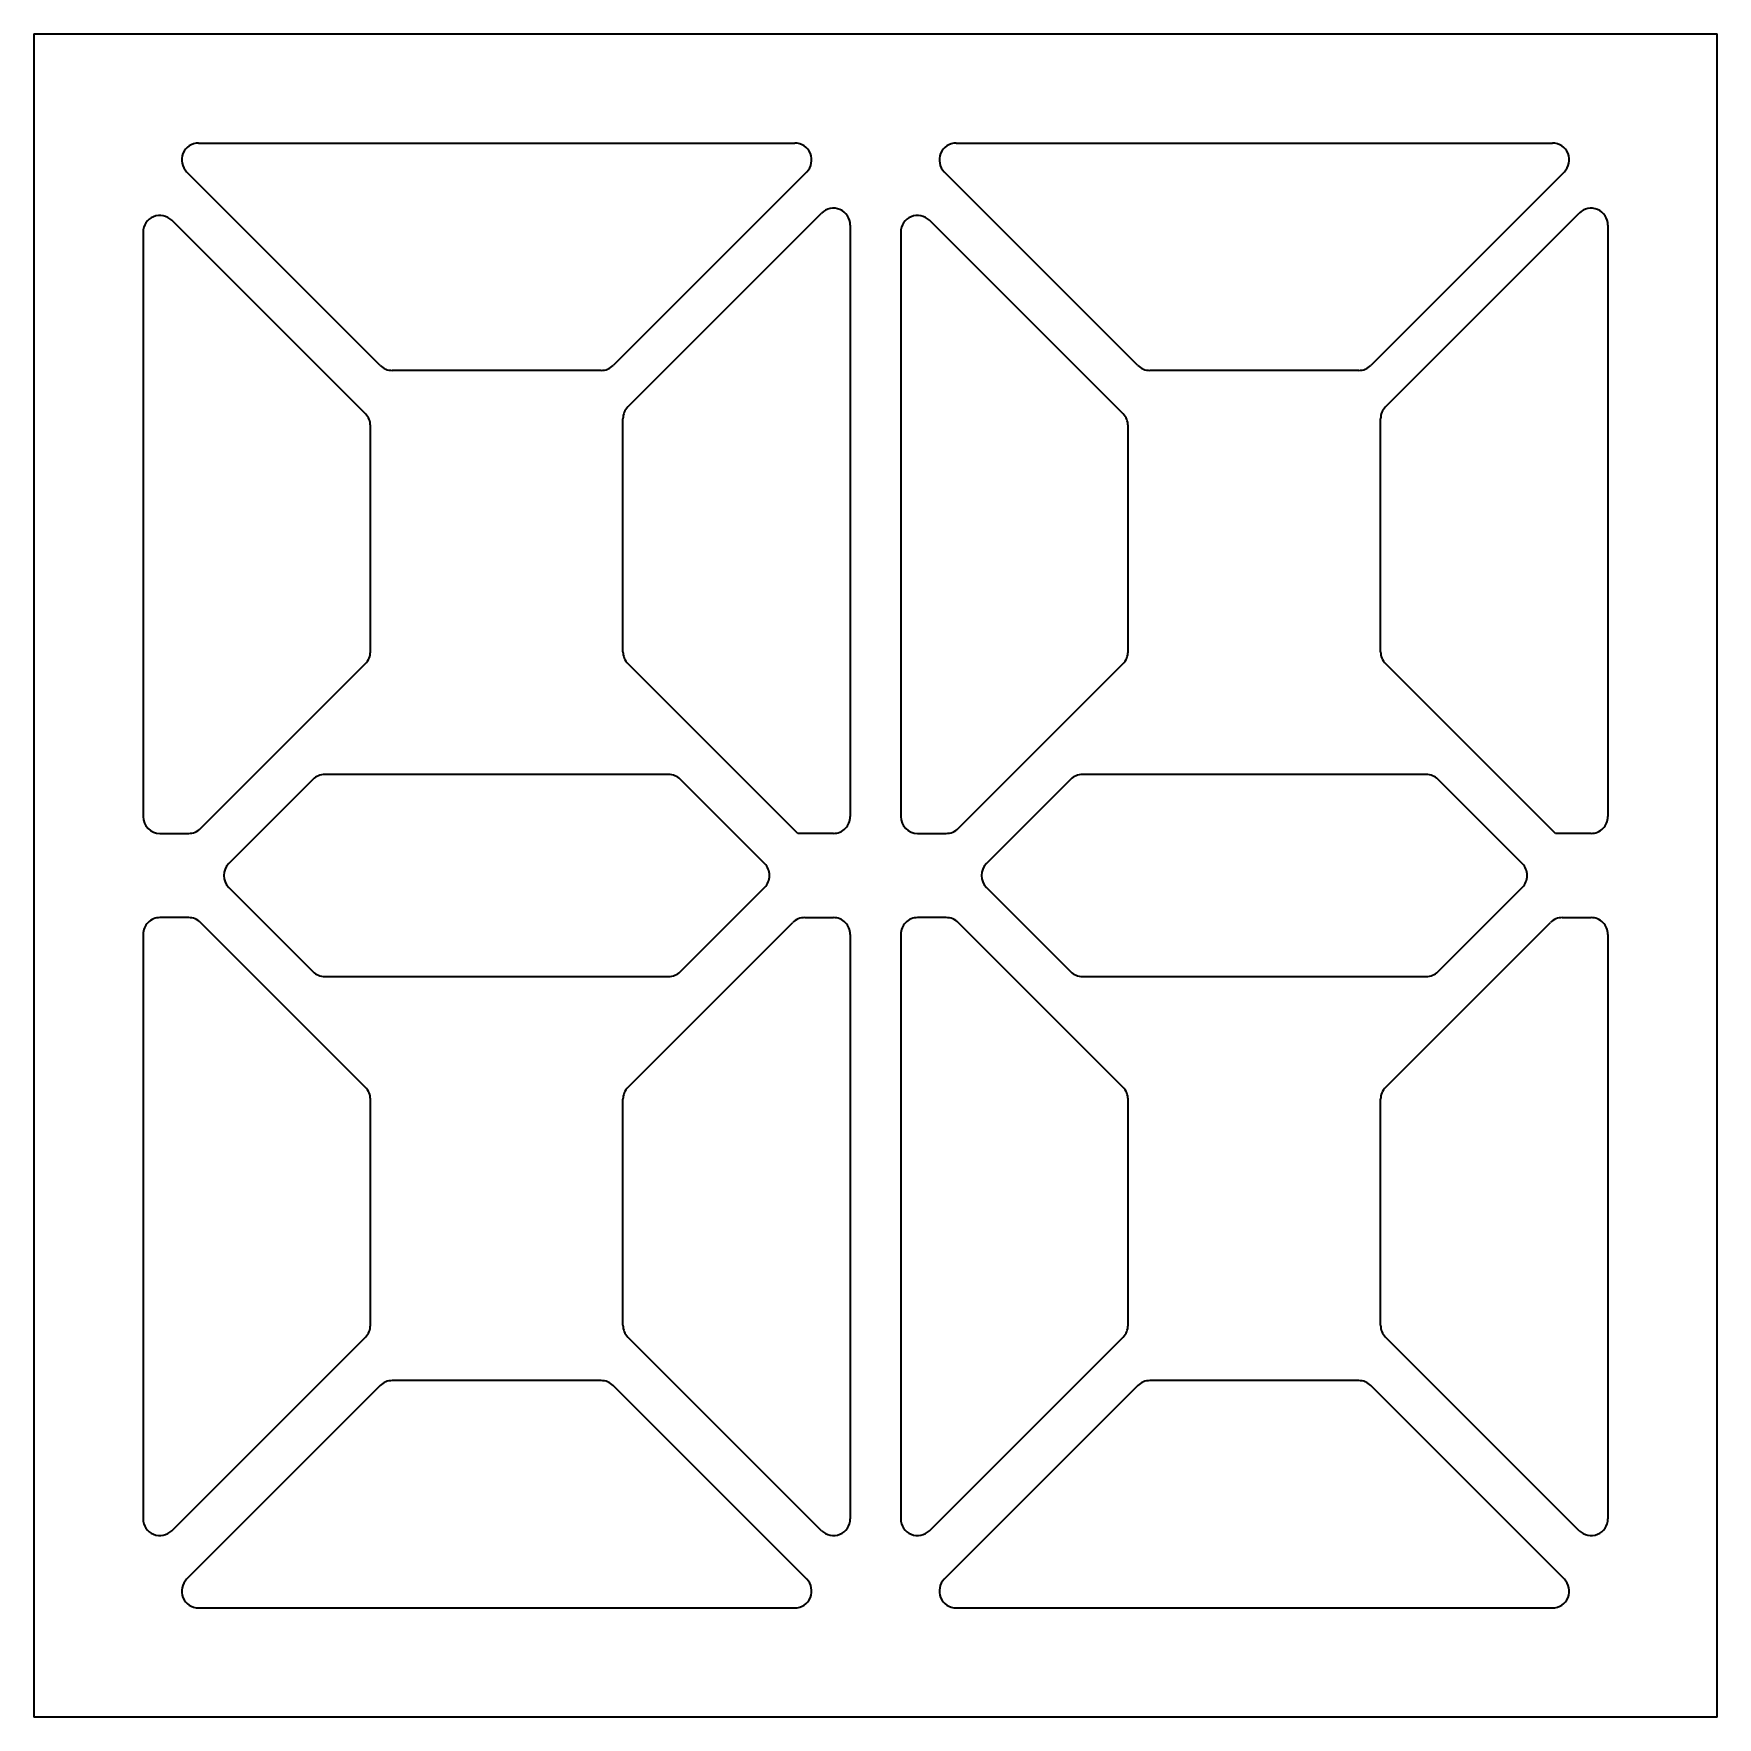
# Model space of a CAD drawing. Extents: x 544 to 644, y 370 to 470.
import ezdxf

# ---------------------------------------------------------------- set-up
doc = ezdxf.new("R2010")
doc.units = 0

msp = doc.modelspace()

# ---------------------------------------------------------------- linework, layer by layer
at = {"color": 7, "lineweight": 35}
for p, q in [((544.5, 470.5), (544.5, 370.5)), ((544.5, 470.5), (644.5, 470.5)), ((644.5, 370.5), (644.5, 470.5)), ((554.292908, 464), (589.707092, 464)), ((599.292908, 464), (634.707092, 464)), ((593, 459.131378), (593, 424)), ((638, 459.131378), (638, 424)), ((551, 458.707092), (551, 424)), ((596, 458.707092), (596, 424)), ((582.207092, 426.5), (561.792908, 426.5)), ((627.207092, 426.5), (606.792908, 426.5)), ((551, 417), (551, 382.292908)), ((593, 417), (593, 382.292908)), ((596, 417), (596, 382.292908)), ((638, 417), (638, 382.292908)), ((561.792908, 414.5), (582.207092, 414.5)), ((606.792908, 414.5), (627.207092, 414.5)), ((554.292908, 377), (589.707092, 377)), ((599.292908, 377), (634.707092, 377)), ((644.5, 370.5), (544.5, 370.5))]:
    msp.add_line(p, q, dxfattribs=at)
at = {"color": 7, "lineweight": 35, "ltscale": 0.406586}
for p, q in [((565.085815, 450.792908), (553.585815, 462.292908)), ((590.414185, 462.292908), (578.914185, 450.792908)), ((610.085815, 450.792908), (598.585815, 462.292908)), ((635.414185, 462.292908), (623.914185, 450.792908)), ((564.207092, 447.914215), (552.707092, 459.414215)), ((579.792908, 448.33847), (591.292908, 459.83847)), ((609.207092, 447.914215), (597.707092, 459.414215)), ((624.792908, 448.33847), (636.292908, 459.83847)), ((552.707092, 381.585785), (564.207092, 393.085785)), ((591.292908, 381.585785), (579.792908, 393.085785)), ((597.707092, 381.585785), (609.207092, 393.085785)), ((636.292908, 381.585785), (624.792908, 393.085785)), ((565.085815, 390.207092), (553.585815, 378.707092)), ((590.414185, 378.707092), (578.914185, 390.207092)), ((610.085815, 390.207092), (598.585815, 378.707092)), ((635.414185, 378.707092), (623.914185, 390.207092))]:
    msp.add_line(p, q, dxfattribs=at)
at = {"color": 7, "lineweight": 35, "ltscale": 0.310355}
for p, q in [((578.207092, 450.5), (565.792908, 450.5)), ((623.207092, 450.5), (610.792908, 450.5)), ((578.207092, 390.5), (565.792908, 390.5)), ((623.207092, 390.5), (610.792908, 390.5))]:
    msp.add_line(p, q, dxfattribs=at)
at = {"color": 7, "lineweight": 35, "ltscale": 0.335355}
for p, q in [((564.5, 433.792908), (564.5, 447.207092)), ((609.5, 433.792908), (609.5, 447.207092)), ((564.5, 393.792908), (564.5, 407.207092)), ((579.5, 393.792908), (579.5, 407.207092)), ((609.5, 393.792908), (609.5, 407.207092)), ((624.5, 393.792908), (624.5, 407.207092))]:
    msp.add_line(p, q, dxfattribs=at)
at = {"color": 7, "lineweight": 35, "ltscale": 0.345962}
for p, q in [((579.5, 433.792908), (579.5, 447.631378)), ((624.5, 433.792908), (624.5, 447.631378))]:
    msp.add_line(p, q, dxfattribs=at)
at = {"color": 7, "lineweight": 35, "ltscale": 0.346231}
for p, q in [((554.414185, 423.292908), (564.207092, 433.085785)), ((599.414185, 423.292908), (609.207092, 433.085785)), ((564.207092, 407.914215), (554.414185, 417.707092)), ((579.792908, 407.914215), (589.585815, 417.707092)), ((609.207092, 407.914215), (599.414185, 417.707092)), ((624.792908, 407.914215), (634.585815, 417.707092))]:
    msp.add_line(p, q, dxfattribs=at)
at = {"color": 7, "lineweight": 35, "ltscale": 0.356586}
for p, q in [((589.878662, 423), (579.792908, 433.085785)), ((634.878662, 423), (624.792908, 433.085785))]:
    msp.add_line(p, q, dxfattribs=at)
at = {"color": 7, "lineweight": 35, "ltscale": 0.176777}
for p, q in [((561.085815, 426.207092), (556.085815, 421.207092)), ((587.914185, 421.207092), (582.914185, 426.207092)), ((606.085815, 426.207092), (601.085815, 421.207092)), ((632.914185, 421.207092), (627.914185, 426.207092)), ((556.085815, 419.792908), (561.085815, 414.792908)), ((582.914185, 414.792908), (587.914185, 419.792908)), ((601.085815, 419.792908), (606.085815, 414.792908)), ((627.914185, 414.792908), (632.914185, 419.792908))]:
    msp.add_line(p, q, dxfattribs=at)
at = {"color": 7, "lineweight": 35, "ltscale": 0.042677}
for p, q in [((552, 423), (553.707092, 423)), ((597, 423), (598.707092, 423)), ((553.707092, 418), (552, 418)), ((590.292908, 418), (592, 418)), ((598.707092, 418), (597, 418)), ((635.292908, 418), (637, 418))]:
    msp.add_line(p, q, dxfattribs=at)
at = {"color": 7, "lineweight": 35, "ltscale": 0.053033}
for p, q in [((592, 423), (589.878662, 423)), ((637, 423), (634.878662, 423))]:
    msp.add_line(p, q, dxfattribs=at)
at = {"color": 7, "lineweight": 35}
for centre, start, end in [((554.292908, 463), 90.000003, 225), ((589.707092, 463), 314.999999, 90.000003), ((599.292908, 463), 90.000003, 225), ((634.707092, 463), 314.999999, 90.000003), ((592, 459.131378), 0, 135), ((637, 459.131378), 0, 135), ((552, 458.707092), 45.000001, 180.000005), ((597, 458.707092), 45.000001, 180.000005), ((565.792908, 451.5), 225, 269.999997), ((578.207092, 451.5), 269.999997, 314.999999), ((610.792908, 451.5), 225, 269.999997), ((623.207092, 451.5), 269.999997, 314.999999), ((580.5, 447.631378), 135, 180.000005), ((625.5, 447.631378), 135, 179.999995), ((563.5, 447.207092), 0, 45.000001), ((608.5, 447.207092), 0, 45.000001), ((563.5, 433.792908), 314.999999, 0), ((580.5, 433.792908), 180.000005, 225), ((608.5, 433.792908), 314.999999, 360), ((625.5, 433.792908), 180.000005, 225), ((561.792908, 425.5), 90.000003, 135), ((582.207092, 425.5), 45.000001, 90.000003), ((606.792908, 425.5), 90.000003, 135), ((627.207092, 425.5), 45.000001, 90.000003), ((592, 424), 269.999997, 360), ((637, 424), 269.999997, 360), ((552, 424), 180.000005, 269.999997), ((553.707092, 424), 269.999997, 314.999999), ((597, 424), 180.000005, 269.999997), ((598.707092, 424), 269.999997, 314.999999), ((556.792908, 420.5), 135, 225), ((587.207092, 420.5), 314.999999, 45.000001), ((601.792908, 420.5), 135, 225), ((632.207092, 420.5), 314.999999, 45.000001), ((552, 417), 90.000003, 180.000005), ((553.707092, 417), 45.000001, 90.000003), ((590.292908, 417), 90.000003, 135), ((592, 417), 0, 90.000003), ((597, 417), 90.000003, 180.000005), ((598.707092, 417), 45.000001, 90.000003), ((635.292908, 417), 90.000003, 135), ((637, 417), 0, 90.000003), ((561.792908, 415.5), 225, 269.999997), ((582.207092, 415.5), 269.999997, 314.999999), ((606.792908, 415.5), 225, 269.999997), ((627.207092, 415.5), 269.999997, 314.999999), ((563.5, 407.207092), 0, 45.000001), ((580.5, 407.207092), 135, 179.999995), ((608.5, 407.207092), 0, 45.000001), ((625.5, 407.207092), 135, 180.000005), ((563.5, 393.792908), 314.999999, 360), ((580.5, 393.792908), 180.000005, 225), ((608.5, 393.792908), 314.999999, 360), ((625.5, 393.792908), 180.000005, 225), ((565.792908, 389.5), 90.000003, 135), ((578.207092, 389.5), 45.000001, 90.000003), ((610.792908, 389.5), 90.000003, 135), ((623.207092, 389.5), 45.000001, 90.000003), ((552, 382.292908), 180.000005, 314.999999), ((592, 382.292908), 225, 360), ((597, 382.292908), 180.000005, 314.999999), ((637, 382.292908), 225, 0), ((554.292908, 378), 135, 269.999997), ((589.707092, 378), 269.999997, 45.000001), ((599.292908, 378), 135, 269.999997), ((634.707092, 378), 269.999997, 45.000001)]:
    msp.add_arc(centre, 1, start, end, dxfattribs=at)

doc.saveas('drawing.dxf')
